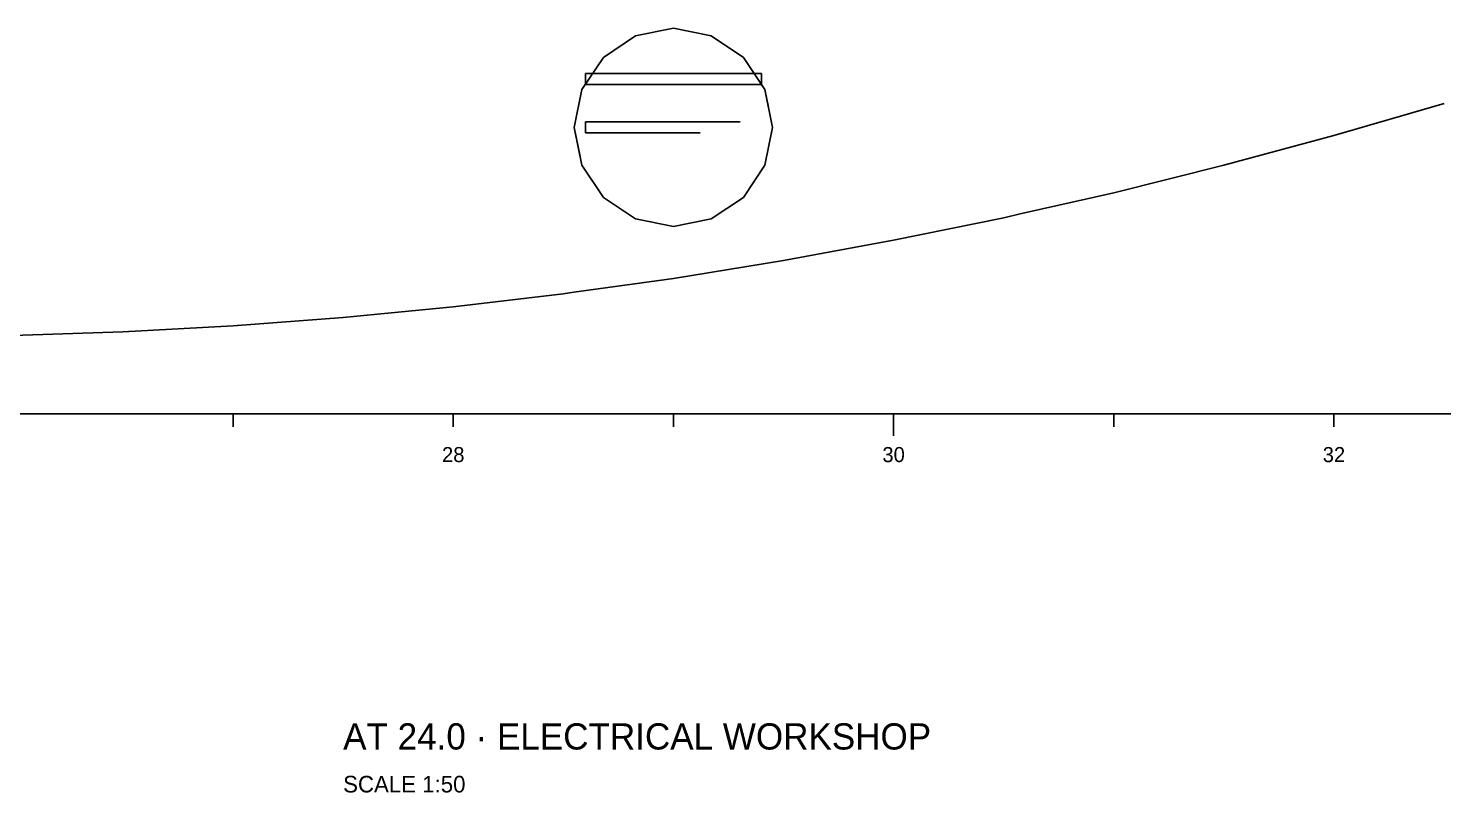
# Model space of a CAD drawing. Extents: x 5 to 836, y 5 to 589.
# Drawn here: x 554.4 to 682.9, y 218.6 to 288 of the extents above; entities that cross this region are included whole.
import ezdxf
from ezdxf.enums import TextEntityAlignment as Align

# ---------------------------------------------------------------- set-up
doc = ezdxf.new("R2010")
doc.units = 0
for name, color, linetype in [('CUT', 7, 'CONTINUOUS'), ('DETAIL', 8, 'CONTINUOUS'), ('DIM', 3, 'CONTINUOUS'), ('OUTLINE', 7, 'CONTINUOUS'), ('TEXT', 7, 'CONTINUOUS')]:
    doc.layers.add(name, color=color, linetype=linetype)

msp = doc.modelspace()

# ---------------------------------------------------------------- linework, layer by layer
at = {"layer": 'CUT'}
for p, q in [((609.56, 287.31), (613, 288)), ((613, 288), (616.44, 287.31)), ((606.64, 285.36), (609.56, 287.31)), ((616.44, 287.31), (619.36, 285.36)), ((604.69, 282.44), (606.64, 285.36)), ((619.36, 285.36), (621.31, 282.44)), ((604, 279), (604.69, 282.44)), ((621.31, 282.44), (622, 279)), ((673, 278.26), (683, 281.17)), ((604, 279), (604.69, 275.56)), ((621.31, 275.56), (622, 279)), ((663, 275.56), (673, 278.26)), ((604.69, 275.56), (606.64, 272.64)), ((619.36, 272.64), (621.31, 275.56)), ((653, 273.07), (663, 275.56)), ((606.64, 272.64), (609.56, 270.69)), ((616.44, 270.69), (619.36, 272.64)), ((644.51, 271.14), (653, 273.07)), ((643, 270.8), (644.51, 271.14)), ((609.56, 270.69), (613, 270)), ((613, 270), (616.44, 270.69)), ((633, 268.75), (643, 270.8)), ((623, 266.91), (633, 268.75)), ((613, 265.29), (623, 266.91)), ((603.97, 264.03), (613, 265.29)), ((593, 262.7), (603, 263.89)), ((603, 263.89), (603.97, 264.03)), ((583, 261.73), (593, 262.7)), ((563, 260.43), (573, 260.97)), ((573, 260.97), (583, 261.73)), ((553, 260.11), (563, 260.43))]:
    msp.add_line(p, q, dxfattribs=at)
at = {"layer": 'DETAIL'}
for p, q in [((605, 283.9), (621, 283.9)), ((605, 282.9), (605, 283.9)), ((605, 282.9), (621, 282.9)), ((621, 282.9), (621, 283.9)), ((605, 279.5), (619.05, 279.5)), ((605, 278.5), (605, 279.5)), ((605, 278.5), (615.43, 278.5))]:
    msp.add_line(p, q, dxfattribs=at)
at = {"layer": 'DIM'}
for p, q in [((25, 253), (741, 253)), ((573, 253), (573, 251.8)), ((593, 253), (593, 251.8)), ((613, 253), (613, 251.8)), ((633, 253), (633, 251)), ((653, 253), (653, 251.8)), ((673, 253), (673, 251.8))]:
    msp.add_line(p, q, dxfattribs=at)
at = {"layer": 'OUTLINE'}
for p, q in [((609.56, 287.31), (613, 288)), ((613, 288), (616.44, 287.31)), ((606.64, 285.36), (609.56, 287.31)), ((616.44, 287.31), (619.36, 285.36)), ((604.69, 282.44), (606.64, 285.36)), ((619.36, 285.36), (621.31, 282.44)), ((604, 279), (604.69, 282.44)), ((621.31, 282.44), (621.63, 280.85)), ((604, 279), (604.53, 276.35))]:
    msp.add_line(p, q, dxfattribs=at)

# ---------------------------------------------------------------- texts
at = {"layer": 'TEXT'}
for s, p in [('28', (593, 248.6)), ('30', (633, 248.6)), ('32', (673, 248.6))]:
    msp.add_text(s, height=1.37, dxfattribs=at).set_placement(p, align=Align.CENTER)
for s, height, p in [('AT 24.0 · ELECTRICAL WORKSHOP', 2.38, (583, 222.5)), ('SCALE 1:50', 1.51, (583, 218.6))]:
    msp.add_text(s, height=height, dxfattribs=at).set_placement(p)

doc.saveas('drawing.dxf')
